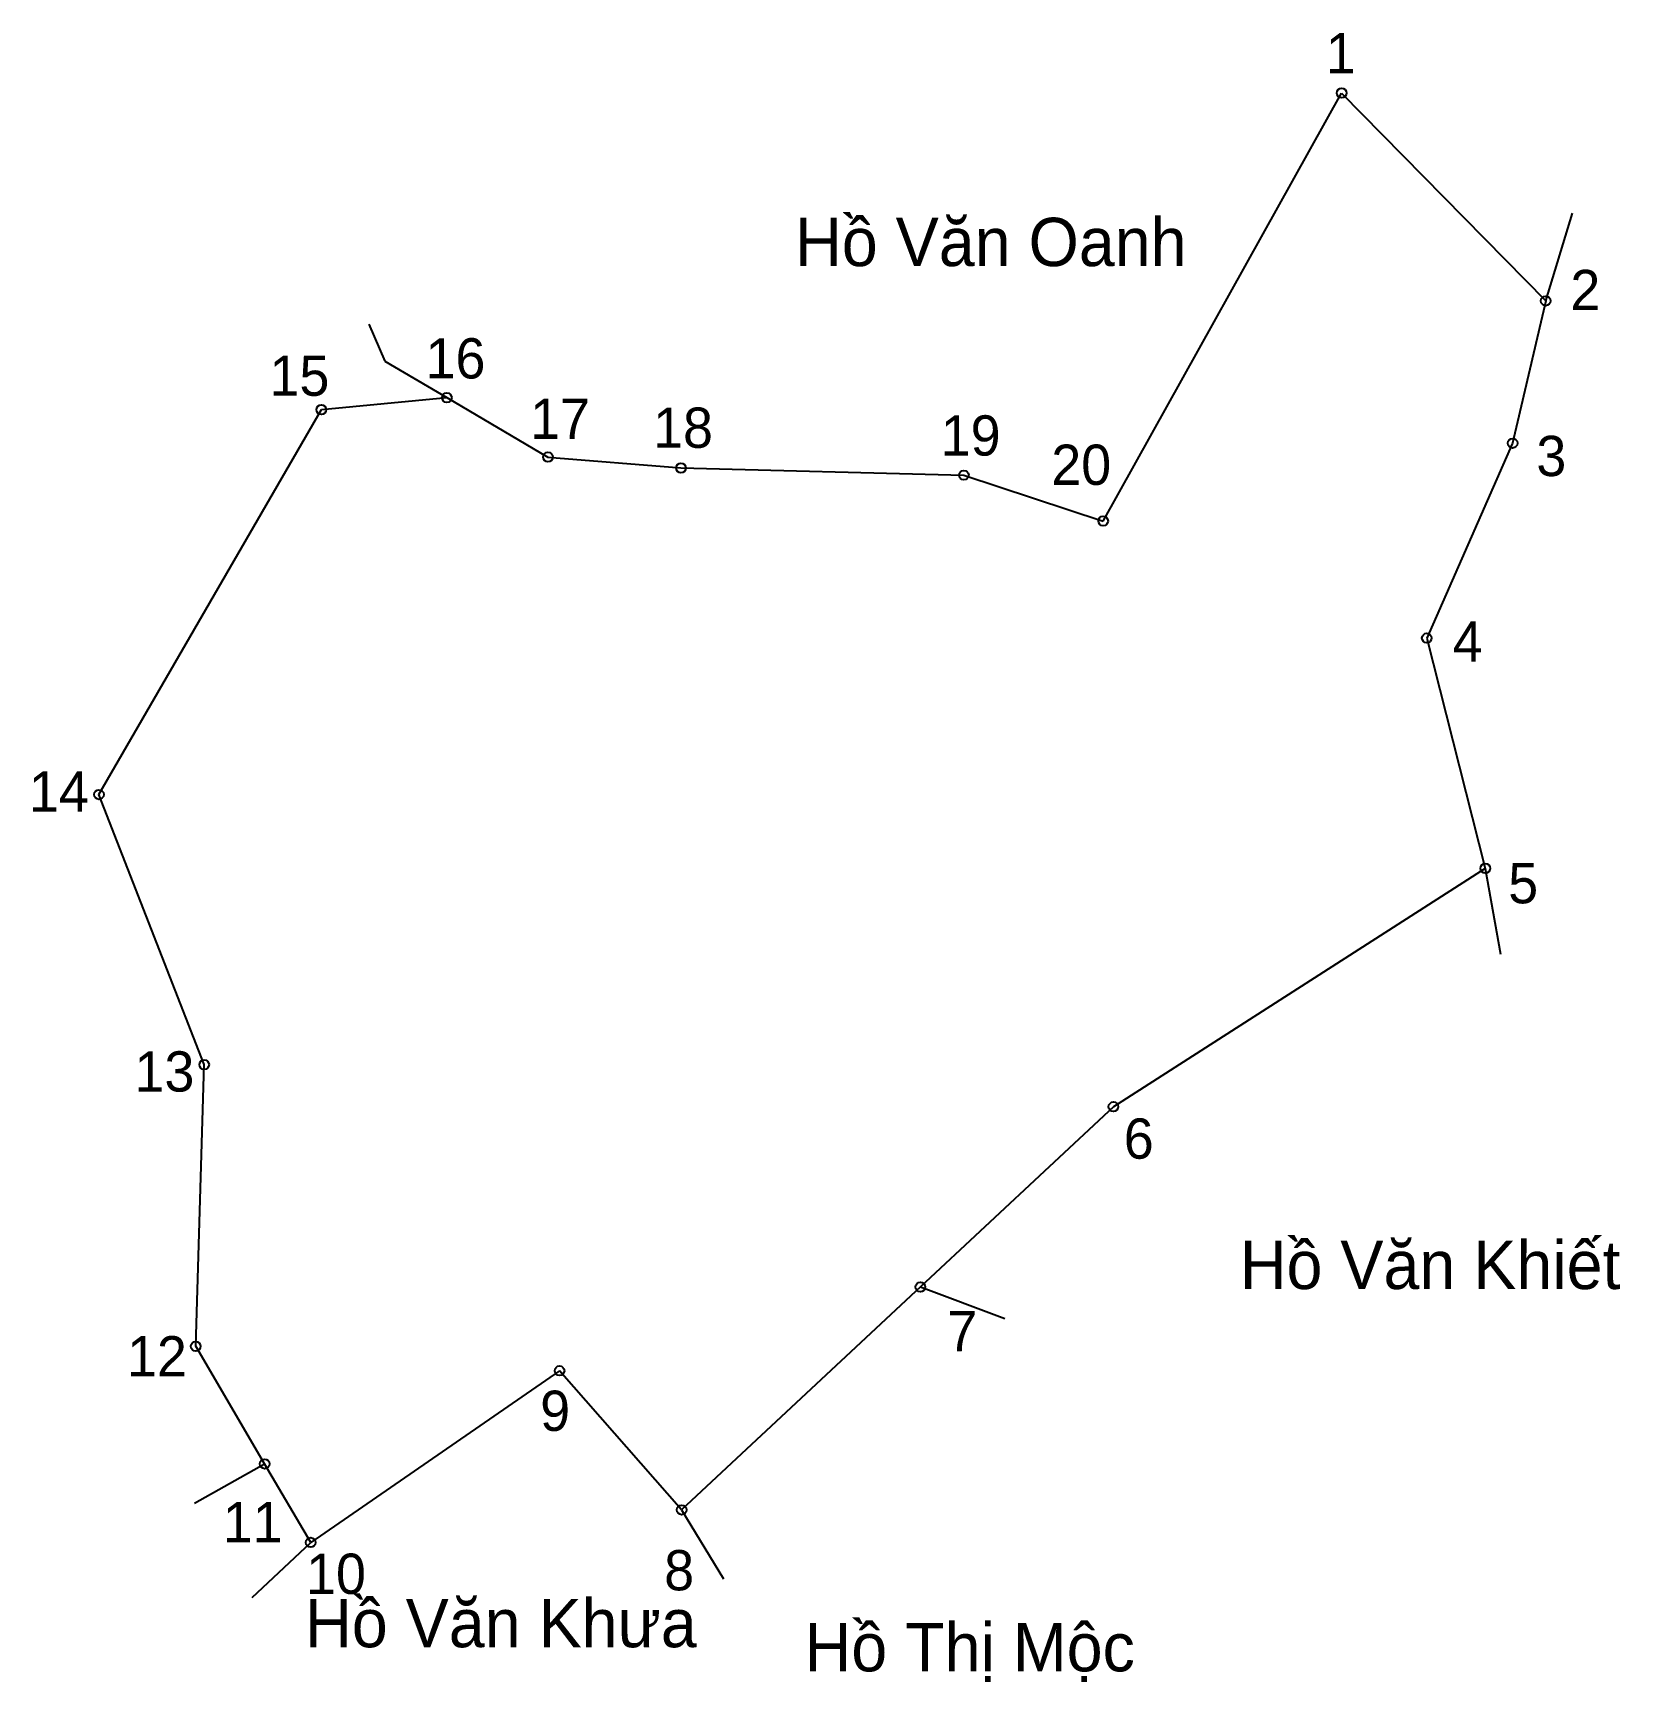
# Model space of a CAD drawing. Extents: x 546952 to 547248, y 1826180 to 1826488.
import ezdxf

# ---------------------------------------------------------------- set-up
doc = ezdxf.new("R2010")
doc.units = 0
for name, color, linetype in [('CanhThua', 7, 'Continuous'), ('MocDinhThua', 7, 'Continuous'), ('RauThua', 7, 'Continuous'), ('SoHieuDinhThua', 7, 'Continuous'), ('TenChuLanCan', 7, 'Continuous')]:
    doc.layers.add(name, color=color, linetype=linetype)

msp = doc.modelspace()

# ---------------------------------------------------------------- linework, layer by layer
at = {"layer": 'CanhThua'}
for p, q in [((547151.81, 1826396.61), (547196.29, 1826476.43)), ((547196.29, 1826476.43), (547234.36, 1826437.67)), ((547234.36, 1826437.67), (547228.17, 1826411.12)), ((546964.48, 1826345.6), (547005.98, 1826417.39)), ((547005.98, 1826417.39), (547029.38, 1826419.62)), ((547029.38, 1826419.62), (547048.24, 1826408.53)), ((547228.17, 1826411.12), (547212.17, 1826374.77)), ((547048.24, 1826408.53), (547073.05, 1826406.51)), ((547073.05, 1826406.51), (547125.82, 1826405.16)), ((547125.82, 1826405.16), (547151.81, 1826396.61)), ((547212.17, 1826374.77), (547223.08, 1826331.83)), ((546984.12, 1826295.23), (546964.48, 1826345.6)), ((547223.08, 1826331.83), (547153.72, 1826287.37)), ((546982.55, 1826242.69), (546984.12, 1826295.23)), ((547153.72, 1826287.37), (547117.72, 1826253.77)), ((547117.72, 1826253.77), (547073.17, 1826212.19)), ((546995.39, 1826220.77), (546982.55, 1826242.69)), ((547050.4, 1826238.13), (547003.98, 1826206.11)), ((547073.17, 1826212.19), (547050.4, 1826238.13)), ((547003.98, 1826206.11), (546995.39, 1826220.77))]:
    msp.add_line(p, q, dxfattribs=at)
at = {"layer": 'MocDinhThua'}
for centre in [(547196.29, 1826476.43), (547234.36, 1826437.67), (547029.38, 1826419.62), (547005.98, 1826417.39), (547228.17, 1826411.12), (547048.24, 1826408.53), (547073.05, 1826406.51), (547125.82, 1826405.16), (547151.81, 1826396.61), (547212.17, 1826374.77), (546964.48, 1826345.6), (547223.08, 1826331.83), (546984.12, 1826295.23), (547153.72, 1826287.37), (547117.72, 1826253.77), (546982.55, 1826242.69), (547050.4, 1826238.13), (546995.39, 1826220.77), (547073.17, 1826212.19), (547003.98, 1826206.11)]:
    msp.add_circle(centre, 0.901, dxfattribs=at)
at = {"layer": 'RauThua'}
for p, q in [((547234.36, 1826437.67), (547239.35, 1826454.02)), ((547014.81, 1826433.32), (547017.82, 1826426.42)), ((547017.82, 1826426.42), (547029.38, 1826419.62)), ((547223.08, 1826331.83), (547225.92, 1826315.81)), ((547117.72, 1826253.77), (547133.46, 1826247.91)), ((546982.3, 1826213.41), (546995.39, 1826220.77)), ((547073.17, 1826212.19), (547080.96, 1826199.35)), ((546993.08, 1826195.82), (547003.98, 1826206.11))]:
    msp.add_line(p, q, dxfattribs=at)

# ---------------------------------------------------------------- texts
at = {"layer": 'SoHieuDinhThua'}
for s, height, p in [('1', 7.51, (547193.33, 1826480.12)), ('2', 7.51, (547238.95, 1826435.94)), ('16', 7.509, (547025.41, 1826423.19)), ('15', 7.509, (546996.3, 1826419.96)), ('17', 7.509, (547044.91, 1826411.93)), ('18', 7.509, (547067.85, 1826410.26)), ('19', 7.509, (547121.5, 1826408.81)), ('20', 7.509, (547142.13, 1826403.35)), ('3', 7.51, (547232.61, 1826404.99)), ('4', 7.51, (547216.99, 1826370.4)), ('14', 7.509, (546951.42, 1826342.41)), ('5', 7.51, (547227.36, 1826325.31)), ('13', 7.509, (546971.12, 1826290.2)), ('6', 7.51, (547155.65, 1826277.68)), ('7', 7.51, (547122.73, 1826241.78)), ('12', 7.509, (546969.72, 1826237.08)), ('9', 7.51, (547046.79, 1826226.92)), ('11', 7.509, (546987.58, 1826206.14)), ('8', 7.51, (547069.92, 1826197.18)), ('10', 7.509, (547003.12, 1826196.52))]:
    msp.add_text(s, height=height, dxfattribs=at).set_placement(p)
at = {"layer": 'TenChuLanCan'}
for s, height, p in [('Hồ Văn Oanh', 9.0112, (547094.35, 1826444.15)), ('Hồ Văn Khiết', 9.0112, (547177.3, 1826253.37)), ('Hồ Văn Khưa', 9.0112, (547002.95, 1826186.57)), ('Hồ Thị Mộc', 9.011, (547096.12, 1826182.07))]:
    msp.add_text(s, height=height, dxfattribs=at).set_placement(p)

doc.saveas('drawing.dxf')
